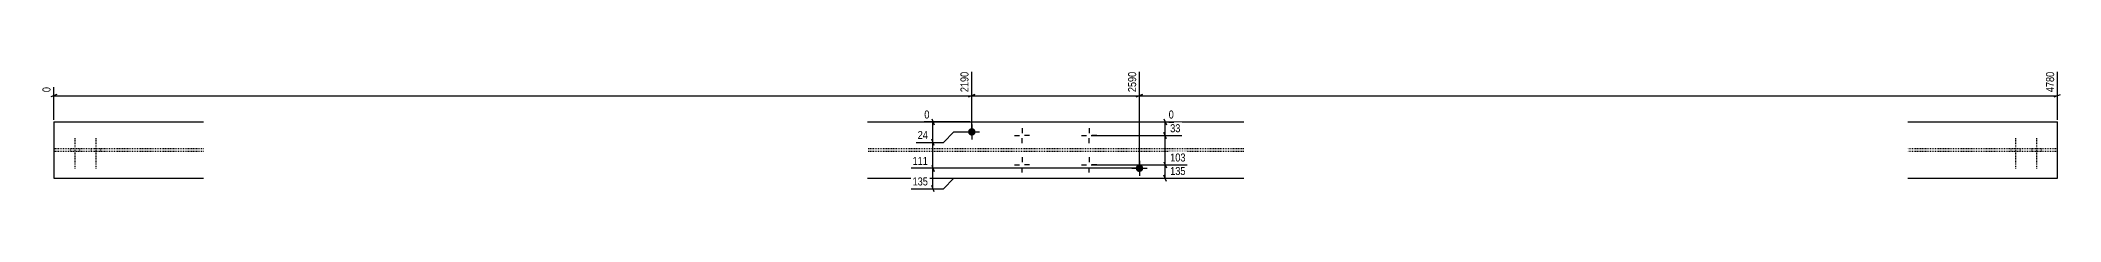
# Model space of a CAD drawing. Header units: millimetres. Extents: x 11 to 16768, y 11 to 573.
# Drawn here: x 11 to 4830, y 15 to 306 of the extents above; entities that cross this region are included whole.
import ezdxf

# ---------------------------------------------------------------- set-up
doc = ezdxf.new("R2010")
doc.units = ezdxf.units.MM
doc.linetypes.add('DXK_LINE_DOT2', pattern=[3.9198, 1.9599, -1.9599])
doc.layers.add('MÅLSÆTNING', color=7, linetype='Continuous')
doc.layers.add('STÅL', color=7, linetype='Continuous')
doc.styles.add('Arial Narrow', font='ARIALN.TTF', dxfattribs={"height": 0.2})

msp = doc.modelspace()

# ---------------------------------------------------------------- hatches: boundary and pattern name
at = {"layer": 'STÅL', "linetype": 'Continuous'}
for points in [[(2242, 158.5, -1), (2224, 158.5, -1)], [(2642, 71.5, -1), (2624, 71.5, -1)]]:
    msp.add_hatch(color=3, dxfattribs=at).paths.add_polyline_path(points)

# ---------------------------------------------------------------- linework, layer by layer
at = {"layer": 'MÅLSÆTNING', "color": 7, "linetype": 'Continuous'}
for p, q in [((2233, 163.5), (2233, 302.2)), ((2233, 163.5), (2233, 302.2)), ((2633, 76.5), (2633, 302.2)), ((2633, 76.5), (2633, 302.2)), ((4823, 187.5), (4823, 302.2)), ((50.5, 248), (35.5, 242)), ((43, 187.5), (43, 265.7)), ((43, 245), (2233, 245)), ((2240.5, 248), (2225.5, 242)), ((2225.5, 242), (2240.5, 248)), ((2233, 245), (2633, 245)), ((2640.5, 248), (2625.5, 242)), ((2625.5, 242), (2640.5, 248)), ((2633, 245), (4823, 245)), ((4815.5, 242), (4830.5, 248)), ((2228, 182.5), (2119.7, 182.5)), ((2137.4, 190), (2143.4, 175)), ((2140.4, 133.5), (2140.4, 182.5)), ((2165.4, 133.5), (2190.4, 158.5)), ((2165.4, 133.5), (2190.4, 158.5)), ((2190.4, 158.5), (2228, 158.5)), ((2190.4, 158.5), (2228, 158.5)), ((2518, 149.7), (2734.3, 149.7)), ((2697.2, 142.2), (2691.2, 157.2)), ((2100.2, 133.5), (2165.4, 133.5)), ((2100.2, 133.5), (2165.4, 133.5)), ((2143.4, 126), (2137.4, 141)), ((2143.4, 126), (2137.4, 141)), ((2140.4, 71.5), (2140.4, 133.5)), ((2628, 71.5), (2088.1, 71.5)), ((2628, 71.5), (2088.1, 71.5)), ((2137.4, 79), (2143.4, 64)), ((2137.4, 79), (2143.4, 64)), ((2140.4, 22.5), (2140.4, 71.5)), ((2518, 79.7), (2746.5, 79.7)), ((2691.2, 87.2), (2697.2, 72.2)), ((2697.2, 40), (2691.2, 55)), ((2694.2, 47.5), (2694.2, 79.7)), ((2088.1, 22.5), (2165.4, 22.5)), ((2143.4, 15), (2137.4, 30)), ((2165.4, 22.5), (2190.4, 47.5)), ((2190.4, 47.5), (2228, 47.5)), ((2638, 47.5), (2746.5, 47.5))]:
    msp.add_line(p, q, dxfattribs=at)
at = {"layer": 'STÅL', "color": 2, "linetype": 'Continuous'}
for p, q in [((43, 182.5), (43, 47.5)), ((43, 182.5), (400.3, 182.5)), ((1984, 182.5), (2881.6, 182.5)), ((4465.7, 182.5), (4823, 182.5)), ((4823, 47.5), (4823, 182.5)), ((43, 47.5), (400.3, 47.5)), ((1984, 47.5), (2881.6, 47.5)), ((4465.7, 47.5), (4823, 47.5))]:
    msp.add_line(p, q, dxfattribs=at)
at = {"layer": 'STÅL', "color": 3, "linetype": 'Continuous'}
for p, q in [((2215, 158.5), (2251, 158.5)), ((2233, 176.5), (2233, 140.5)), ((2335, 149.7), (2347, 149.7)), ((2353, 167.7), (2353, 155.7)), ((2371, 149.7), (2359, 149.7)), ((2495, 149.7), (2507, 149.7)), ((2513, 167.7), (2513, 155.7)), ((2531, 149.7), (2519, 149.7)), ((2353, 131.7), (2353, 143.7)), ((2353, 97.7), (2353, 85.7)), ((2513, 131.7), (2513, 143.7)), ((2513, 97.7), (2513, 85.7)), ((2335, 79.7), (2347, 79.7)), ((2353, 61.7), (2353, 73.7)), ((2371, 79.7), (2359, 79.7)), ((2495, 79.7), (2507, 79.7)), ((2513, 61.7), (2513, 73.7)), ((2531, 79.7), (2519, 79.7)), ((2615, 71.5), (2651, 71.5)), ((2633, 89.5), (2633, 53.5))]:
    msp.add_line(p, q, dxfattribs=at)
at = {"layer": 'STÅL', "color": 7, "linetype": 'DXK_LINE_DOT2'}
for p, q in [((400.3, 118.3), (43, 118.3)), ((400.3, 111.7), (43, 111.7)), ((2881.6, 118.3), (1984, 118.3)), ((2881.6, 111.7), (1984, 111.7)), ((4823, 118.3), (4465.7, 118.3)), ((4823, 111.7), (4465.7, 111.7))]:
    msp.add_line(p, q, dxfattribs=at)
at = {"layer": 'STÅL', "color": 3, "linetype": 'DXK_LINE_DOT2'}
for p, q in [((82, 118.3), (82, 111.7)), ((93, 143.3), (93, 70.3)), ((104, 118.3), (104, 111.7)), ((132, 118.3), (132, 111.7)), ((143, 143.3), (143, 70.3)), ((154, 118.3), (154, 111.7)), ((4712, 118.3), (4712, 111.7)), ((4723, 143.3), (4723, 70.3)), ((4734, 118.3), (4734, 111.7)), ((4762, 118.3), (4762, 111.7)), ((4773, 143.3), (4773, 70.3)), ((4784, 118.3), (4784, 111.7))]:
    msp.add_line(p, q, dxfattribs=at)

# ---------------------------------------------------------------- next in the draw order: wipeouts: each hides what was drawn before it
at = {"color": 0, "linetype": 'Continuous'}
for points in [[(2229, 306.2), (2201, 306.2), (2201, 249.5), (2229, 249.5)], [(2629, 306.2), (2601, 306.2), (2601, 249.5), (2629, 249.5)], [(4819, 306.2), (4791, 306.2), (4791, 249.5), (4819, 249.5)], [(39, 269.7), (11, 269.7), (11, 249.5), (39, 249.5)], [(2135.9, 186.5), (2135.9, 214.5), (2115.7, 214.5), (2115.7, 186.5)], [(2132.3, 75.5), (2132.3, 103.5), (2087.7, 103.5), (2087.7, 75.5)], [(2746.9, 83.7), (2746.9, 111.7), (2702.3, 111.7), (2702.3, 83.7)]]:
    msp.add_wipeout(points, dxfattribs=at).dxf.layer = 'MÅLSÆTNING'

# ---------------------------------------------------------------- next in the draw order: texts
at = {"layer": 'MÅLSÆTNING', "color": 3, "linetype": 'Continuous', "style": 'Arial Narrow'}
for s, height, p in [('2190', 19.09, (2225, 253.5)), ('2590', 19.09, (2625, 253.5)), ('4780', 19.09, (4815, 253.5)), ('0', 19.1, (35, 253.5))]:
    msp.add_text(s, height=height, rotation=90.0002, dxfattribs=at).set_placement(p)
for s, height, p in [('0', 19.1, (2119.7, 190.5)), ('111', 19.09, (2091.7, 79.5))]:
    msp.add_text(s, height=height, dxfattribs=at).set_placement(p)

# ---------------------------------------------------------------- next in the draw order: wipeouts: each hides what was drawn before it
at = {"color": 0, "linetype": 'Continuous'}
for points in [[(2132.3, 137.5), (2132.3, 165.5), (2099.9, 165.5), (2099.9, 137.5)], [(2132.3, 26.5), (2132.3, 54.5), (2087.7, 54.5), (2087.7, 26.5)], [(2746.9, 51.5), (2746.9, 79.5), (2702.3, 79.5), (2702.3, 51.5)]]:
    msp.add_wipeout(points, dxfattribs=at).dxf.layer = 'MÅLSÆTNING'

# ---------------------------------------------------------------- next in the draw order: linework, layer by layer
at = {"layer": 'MÅLSÆTNING', "color": 7, "linetype": 'Continuous'}
for p, q in [((2694.2, 79.7), (2694.2, 149.7)), ((2518, 79.7), (2746.5, 79.7)), ((2691.2, 87.2), (2697.2, 72.2))]:
    msp.add_line(p, q, dxfattribs=at)

# ---------------------------------------------------------------- next in the draw order: texts
at = {"layer": 'MÅLSÆTNING', "color": 3, "linetype": 'Continuous', "style": 'Arial Narrow'}
for s, p in [('24', (2103.9, 141.5)), ('103', (2706.3, 87.7)), ('135', (2091.7, 30.5)), ('135', (2706.3, 55.5))]:
    msp.add_text(s, height=19.09, dxfattribs=at).set_placement(p)

# ---------------------------------------------------------------- next in the draw order: wipeouts: each hides what was drawn before it
at = {"color": 0, "linetype": 'Continuous'}
msp.add_wipeout([(2734.7, 153.7), (2734.7, 181.7), (2702.3, 181.7), (2702.3, 153.7)], dxfattribs=at).dxf.layer = 'MÅLSÆTNING'

# ---------------------------------------------------------------- next in the draw order: linework, layer by layer
at = {"layer": 'MÅLSÆTNING', "color": 7, "linetype": 'Continuous'}
for p, q in [((2518, 149.7), (2734.3, 149.7)), ((2638, 182.5), (2714.8, 182.5)), ((2691.2, 190), (2697.2, 175)), ((2697.2, 142.2), (2691.2, 157.2)), ((2694.2, 149.7), (2694.2, 182.5))]:
    msp.add_line(p, q, dxfattribs=at)

# ---------------------------------------------------------------- next in the draw order: texts
at = {"layer": 'MÅLSÆTNING', "color": 3, "linetype": 'Continuous', "style": 'Arial Narrow'}
msp.add_text('33', height=19.09, dxfattribs=at).set_placement((2706.3, 157.7))

# ---------------------------------------------------------------- next in the draw order: wipeouts: each hides what was drawn before it
at = {"color": 0, "linetype": 'Continuous'}
msp.add_wipeout([(2718.8, 186.5), (2718.8, 214.5), (2698.7, 214.5), (2698.7, 186.5)], dxfattribs=at).dxf.layer = 'MÅLSÆTNING'

# ---------------------------------------------------------------- next in the draw order: texts
at = {"layer": 'MÅLSÆTNING', "color": 3, "linetype": 'Continuous', "style": 'Arial Narrow'}
msp.add_text('0', height=19.1, dxfattribs=at).set_placement((2702.7, 190.5))

doc.saveas('drawing.dxf')
